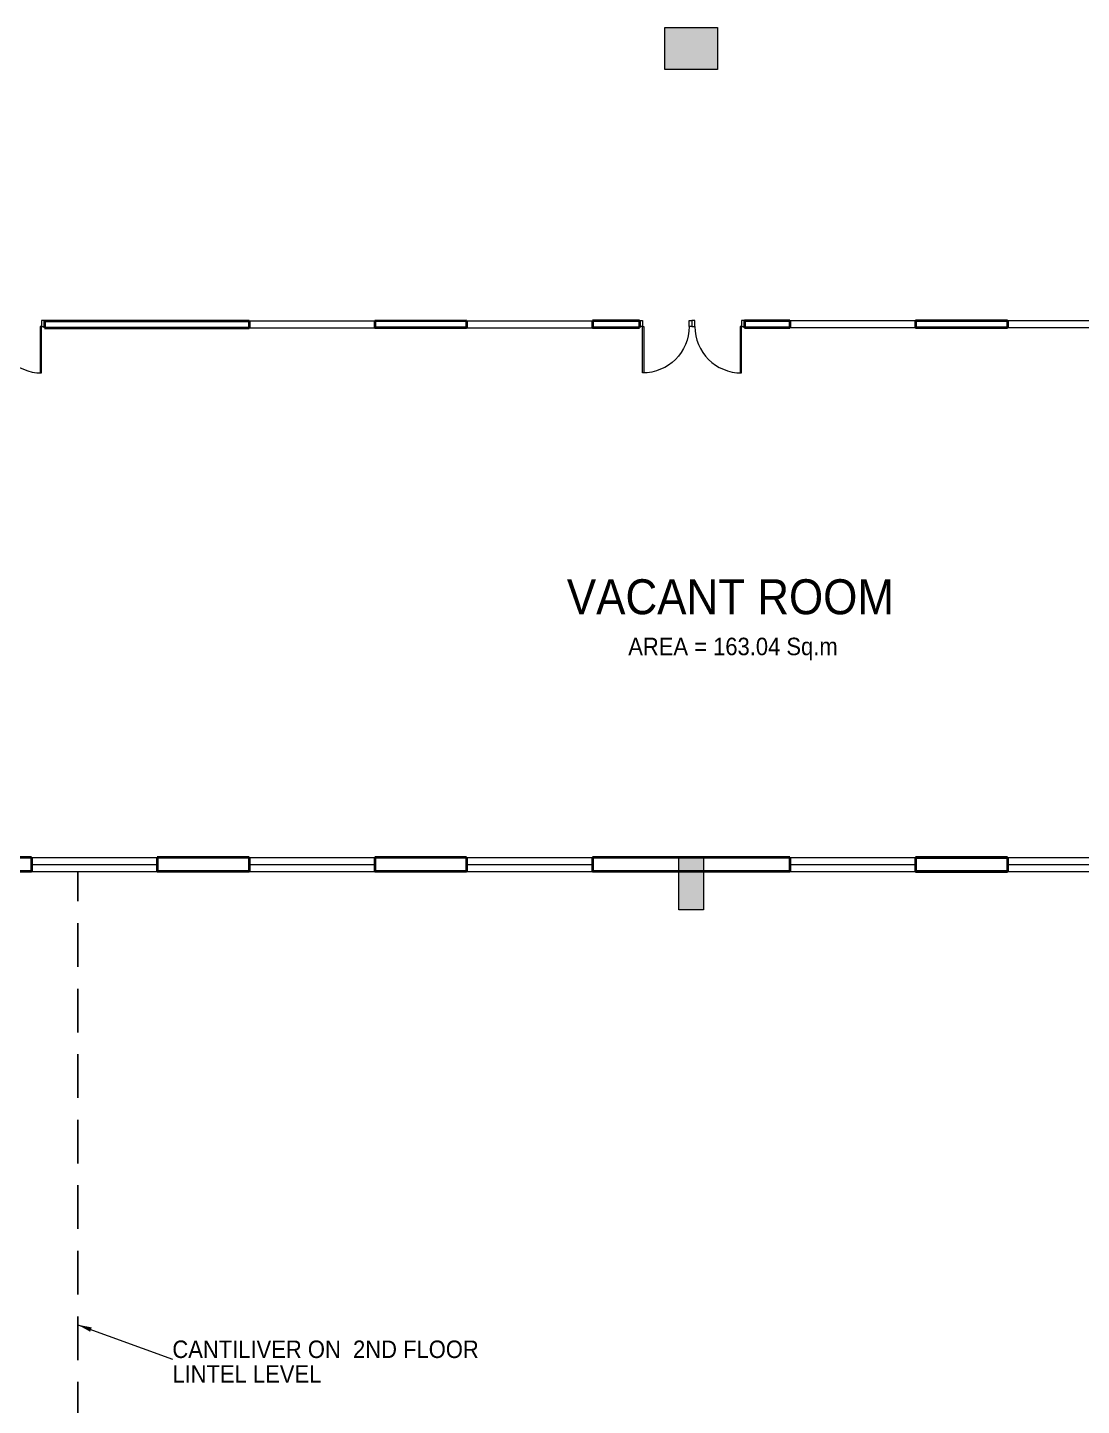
# Model space of a CAD drawing. Header units: inches. Extents: x 150067 to 167379, y -92057 to -49035.
# Drawn here: x 161114 to 162621, y -54696 to -52724 of the extents above; entities that cross this region are included whole.
import ezdxf

# ---------------------------------------------------------------- set-up
doc = ezdxf.new("R2010")
doc.units = ezdxf.units.IN
doc.header["$LTSCALE"] = 0.1
doc.header["$MEASUREMENT"] = 0
doc.linetypes.add('HIDDEN', pattern=[0.375, 0.25, -0.125])
for name, color, linetype, lineweight in [('COR HA', 40, 'Continuous', 18), ('DOOR', 10, 'Continuous', 15), ('Layer4', 10, 'Continuous', 25), ('thin ha', 253, 'Continuous', 5), ('wall', 6, 'Continuous', 40), ('win', 102, 'Continuous', 20)]:
    doc.layers.add(name, color=color, linetype=linetype, lineweight=lineweight)
doc.layers.add('TEXT', color=7, linetype='Continuous')
doc.styles.add('1MM', font='arial.ttf', dxfattribs={"height": 1000})
doc.styles.add('DUTCH', font='arial.ttf')
doc.dimstyles.new('KRI', dxfattribs={"dimtxt": 23, "dimasz": 20, "dimexe": 7, "dimexo": 0, "dimgap": 9, "dimtad": 1, "dimdec": 1, "dimzin": 1, "dimdsep": 46, "dimtxsty": '1MM', "dimblk": 'ARCHTICK', "dimcen": 0.5, "dimclrd": 252, "dimclre": 252, "dimclrt": 7, "dimaunit": 1, "dimadec": 8, "dimazin": 0, "dimtfac": 1, "dimtdec": 1, "dimtmove": 0, "dimatfit": 3, "dimfxl": 1, "dimlwd": 13, "dimlwe": 13, "dimarcsym": 0})

# ---------------------------------------------------------------- blocks, each defined once
blk = doc.blocks.new('_ArchTick')
at = {"layer": 'wall', "color": 0, "const_width": 0.15}
blk.add_lwpolyline([(-0.5, -0.5), (0.5, 0.5)], dxfattribs=at)
blk = doc.blocks.new('yttu')
at = {"layer": 'thin ha', "linetype": 'Continuous', "lineweight": 20, "ltscale": 0.1}
blk.add_hatch(color=2, dxfattribs=at).paths.add_polyline_path([(-6879.58, -1156.369), (-6878.83, -1156.369), (-6878.83, -1156.969), (-6879.58, -1156.969)])
at = {"layer": 'thin ha', "color": 2, "linetype": 'Continuous', "lineweight": 20, "ltscale": 0.1}
blk.add_lwpolyline([(-6879.58, -1156.369), (-6878.83, -1156.369), (-6878.83, -1156.969), (-6879.58, -1156.969)], close=True, dxfattribs=at)
blk = doc.blocks.new('A$C764D24B9')
at = {"layer": 'DOOR'}
for points in [[(0.056, 0.111), (0.083, 0.111), (0.083, 1), (0.056, 1)], [(0, 0), (0.056, 0), (0.056, 0.111), (0, 0.111)], [(0.944, 0), (1, 0), (1, 0.111), (0.944, 0.111)]]:
    blk.add_lwpolyline(points, close=True, dxfattribs=at)
blk.add_arc((0.056, 0.111), 0.889, 0, 90, dxfattribs=at)

msp = doc.modelspace()

# ---------------------------------------------------------------- hatches: boundary and pattern name
at = {"layer": 'thin ha', "linetype": 'Continuous', "lineweight": 20, "ltscale": 0.1}
msp.add_hatch(color=2, dxfattribs=at).paths.add_polyline_path([(162045.48, -53911.39), (162080.48, -53911.39), (162080.48, -53986.39), (162045.48, -53986.39)])

# ---------------------------------------------------------------- linework, layer by layer
at = {"layer": 'Layer4', "color": 1, "linetype": 'HIDDEN', "ltscale": 2500}
msp.add_line((161185.4, -55099.39, 23680.86), (161185.4, -53931.89, 23680.86), dxfattribs=at)
at = {"layer": 'thin ha', "color": 2, "linetype": 'Continuous', "lineweight": 20, "ltscale": 0.1, "elevation": 23680.86}
msp.add_lwpolyline([(162045.48, -53911.39), (162080.48, -53911.39), (162080.48, -53986.39), (162045.48, -53986.39)], close=True, dxfattribs=at)
at = {"layer": 'wall', "linetype": 'Continuous', "ltscale": 0.1}
for p, q in [((161137.98, -53143.56, 23680.86), (161137.98, -53153.84, 23680.86)), ((161137.98, -53143.84, 23680.86), (161430.48, -53143.76, 23680.86)), ((161137.98, -53153.84, 23680.86), (161430.48, -53153.76, 23680.86)), ((161430.48, -53143.76, 23680.86), (161430.48, -53153.76, 23680.86)), ((161610.48, -53143.71, 23680.86), (161741.73, -53143.67, 23680.86)), ((161610.48, -53143.71, 23680.86), (161610.48, -53153.71, 23680.86)), ((161610.48, -53153.71, 23680.86), (161741.73, -53153.67, 23680.86)), ((161741.73, -53143.67, 23680.86), (161741.73, -53153.67, 23680.86)), ((161921.73, -53143.62, 23680.86), (161989.16, -53143.6, 23680.86)), ((161921.73, -53143.62, 23680.86), (161921.73, -53153.62, 23680.86)), ((161921.73, -53153.62, 23680.86), (161989.16, -53153.6, 23680.86)), ((161989.16, -53143.6, 23680.86), (161989.16, -53153.6, 23680.86)), ((162139.16, -53143.56, 23680.86), (162204.13, -53143.56, 23680.86)), ((162139.16, -53143.56, 23680.86), (162139.16, -53153.84, 23680.86)), ((162139.16, -53153.56, 23680.86), (162204.13, -53153.56, 23680.86)), ((162204.13, -53143.56, 23670.98), (162204.13, -53153.56, 23670.98)), ((162384.13, -53143.56, 23680.86), (162515.38, -53143.56, 23680.86)), ((162384.13, -53143.56, 23670.98), (162384.13, -53153.56, 23670.98)), ((162384.13, -53153.56, 23680.86), (162515.38, -53153.56, 23680.86)), ((162515.38, -53143.56, 23670.98), (162515.38, -53153.56, 23670.98)), ((161119.23, -53911.89, 23680.86), (160967.98, -53911.89, 23680.86)), ((161119.23, -53911.89, 23680.86), (161119.23, -53931.89, 23680.86)), ((161430.48, -53911.89, 23680.86), (161299.23, -53911.89, 23680.86)), ((161299.23, -53911.89, 23680.86), (161299.23, -53931.89, 23680.86)), ((161430.48, -53911.89, 23680.86), (161430.48, -53931.89, 23680.86)), ((161741.73, -53911.89, 23680.86), (161610.48, -53911.89, 23680.86)), ((161741.73, -53911.89, 23680.86), (161610.48, -53911.89, 23680.86)), ((161610.48, -53911.89, 23680.86), (161610.48, -53931.89, 23680.86)), ((161741.73, -53911.89, 23680.86), (161741.73, -53931.89, 23680.86)), ((162204.13, -53911.89, 23670.98), (161921.73, -53911.89, 23680.86)), ((161921.73, -53911.89, 23680.86), (161921.73, -53931.89, 23680.86)), ((162204.13, -53911.89, 23670.98), (162204.13, -53931.89, 23670.98)), ((162515.38, -53911.89, 23680.86), (162384.13, -53911.89, 23680.86)), ((162515.38, -53911.89, 23680.86), (162384.13, -53911.89, 23680.86)), ((162515.38, -53911.89, 23680.86), (162384.13, -53911.89, 23680.86)), ((162515.38, -53911.89, 23680.86), (162384.13, -53911.89, 23680.86)), ((162515.38, -53911.89, 23680.86), (162384.13, -53911.89, 23680.86)), ((162515.38, -53911.89, 23680.86), (162384.13, -53911.89, 23680.86)), ((162515.38, -53911.89, 23680.86), (162384.13, -53911.89, 23680.86)), ((162515.38, -53911.89, 23680.86), (162384.13, -53911.89, 23680.86)), ((162384.13, -53911.89, 23670.98), (162515.38, -53911.89, 23670.98)), ((162384.13, -53911.89, 23670.98), (162515.38, -53911.89, 23670.98)), ((162384.13, -53911.89, 23670.98), (162384.13, -53931.89, 23670.98)), ((162384.13, -53911.89, 23670.98), (162515.38, -53911.89, 23670.98)), ((162515.38, -53911.89, 23670.98), (162407.88, -53911.89, 23670.98)), ((162407.88, -53911.89, 23670.98), (162515.38, -53911.89, 23670.98)), ((162515.38, -53911.89, 23670.98), (162515.38, -53931.89, 23670.98)), ((161119.23, -53931.89, 23680.86), (160995.48, -53931.89, 23680.86)), ((161430.48, -53931.89, 23680.86), (161299.23, -53931.89, 23680.86)), ((161741.73, -53931.89, 23680.86), (161610.48, -53931.89, 23680.86)), ((162204.13, -53931.89, 23670.98), (161921.73, -53931.89, 23680.86)), ((162515.38, -53931.89, 23676.34), (162384.13, -53931.89, 23677.67)), ((162515.38, -53931.89, 23676.34), (162384.13, -53931.89, 23677.67)), ((162515.38, -53931.89, 23676.34), (162384.13, -53931.89, 23677.67)), ((162384.13, -53931.89, 23670.98), (162515.38, -53931.89, 23670.98)), ((162384.13, -53931.89, 23670.98), (162515.38, -53931.89, 23670.98)), ((162384.13, -53931.89, 23670.98), (162515.38, -53931.89, 23670.98)), ((162515.38, -53931.89, 23670.98), (162407.88, -53931.89, 23670.98)), ((162515.38, -53931.89, 23670.98), (162407.88, -53931.89, 23670.98)), ((162515.38, -53931.89, 23670.98), (162407.88, -53931.89, 23670.98)), ((162515.38, -53931.89, 23670.98), (162407.88, -53931.89, 23670.98)), ((162515.38, -53931.89, 23670.98), (162407.88, -53931.89, 23670.98))]:
    msp.add_line(p, q, dxfattribs=at)
for points, elevation in [([(162204.13, -53143.56), (162204.13, -53153.56)], 23670.98), ([(162384.13, -53143.56), (162384.13, -53153.56)], 23670.98), ([(161119.23, -53911.89), (161119.23, -53931.89)], 23680.86), ([(161299.23, -53911.89), (161299.23, -53931.89)], 23680.86), ([(161430.48, -53911.89), (161430.48, -53931.89)], 23680.86), ([(161610.48, -53911.89), (161610.48, -53931.89)], 23680.86), ([(161741.73, -53911.89), (161741.73, -53931.89)], 23680.86), ([(161921.73, -53911.89), (161921.73, -53931.89)], 23680.86), ([(162204.13, -53911.89), (162204.13, -53931.89)], 23670.98), ([(162384.13, -53911.89), (162515.38, -53911.89)], 23670.98), ([(162384.13, -53911.89), (162384.13, -53931.89)], 23670.98), ([(162407.88, -53911.89), (162515.38, -53911.89)], 23670.98), ([(162384.13, -53931.89), (162515.38, -53931.89)], 23670.98), ([(162407.88, -53931.89), (162515.38, -53931.89)], 23670.98)]:
    msp.add_lwpolyline(points, dxfattribs=dict(at, elevation=elevation))
at = {"layer": 'win'}
for p, q in [((161430.48, -53143.76, 23680.86), (161610.48, -53143.76, 23680.86)), ((161430.48, -53153.76, 23680.86), (161610.48, -53153.76, 23680.86)), ((161741.73, -53143.76, 23680.86), (161921.73, -53143.76, 23680.86)), ((161741.73, -53153.76, 23680.86), (161921.73, -53153.76, 23680.86)), ((162204.13, -53143.56, 23670.98), (162384.13, -53143.56, 23670.98)), ((162204.13, -53153.56, 23670.98), (162384.13, -53153.56, 23670.98)), ((162515.38, -53143.56, 23670.98), (162695.38, -53143.56, 23670.98)), ((162515.38, -53153.56, 23670.98), (162695.38, -53153.56, 23670.98)), ((161119.23, -53911.89, 23680.86), (161299.23, -53911.89, 23680.86)), ((161119.23, -53921.89, 23680.86), (161299.23, -53921.89, 23680.86)), ((161430.48, -53911.89, 23680.86), (161610.48, -53911.89, 23680.86)), ((161430.48, -53921.89, 23680.86), (161610.48, -53921.89, 23680.86)), ((161741.73, -53911.89, 23680.86), (161921.73, -53911.89, 23680.86)), ((161741.73, -53921.89, 23680.86), (161921.73, -53921.89, 23680.86)), ((162204.13, -53911.89, 23670.98), (162384.13, -53911.89, 23670.98)), ((162204.13, -53921.89, 23670.98), (162384.13, -53921.89, 23670.98)), ((162515.38, -53911.89, 23670.98), (162695.38, -53911.89, 23670.98)), ((162515.38, -53921.89, 23670.98), (162695.38, -53921.89, 23670.98)), ((161119.23, -53931.89, 23680.86), (161299.23, -53931.89, 23680.86)), ((161430.48, -53931.89, 23680.86), (161610.48, -53931.89, 23680.86)), ((161741.73, -53931.89, 23680.86), (161921.73, -53931.89, 23680.86)), ((162204.13, -53931.89, 23670.98), (162384.13, -53931.89, 23670.98)), ((162515.38, -53931.89, 23670.98), (162695.38, -53931.89, 23670.98))]:
    msp.add_line(p, q, dxfattribs=at)

# ---------------------------------------------------------------- block references
at = {"layer": 'thin ha', "color": 2, "linetype": 'Continuous', "lineweight": 20, "xscale": 100, "yscale": 100, "zscale": 100}
msp.add_blockref('yttu', (849983.45, 62912.52, 23680.86), dxfattribs=at)
at = {"layer": 'wall', "linetype": 'Continuous', "ltscale": 0.1, "extrusion": (0, 0, -1), "xscale": -75.00000000116415, "yscale": 75.0000000010914, "zscale": -75.00000000116415, "rotation": 180}
for p in [(-161137.98, -53143.56, -23680.86), (-162139.16, -53143.56, -23680.86)]:
    msp.add_blockref('A$C764D24B9', p, dxfattribs=at)
at = {"layer": 'wall', "linetype": 'Continuous', "ltscale": 0.1, "xscale": -75.00000000116415, "yscale": 75.0000000010914, "zscale": 75.00000000109135, "rotation": 180}
msp.add_blockref('A$C764D24B9', (161989.16, -53143.56, 23680.86), dxfattribs=at)

# ---------------------------------------------------------------- texts
at = {"layer": 'TEXT', "style": 'DUTCH', "width": 0.9}
for s, height, p in [('VACANT ROOM', 50, (161885.14, -53563.69, 23680.86)), ('AREA = 163.04 Sq.m', 25, (161972.95, -53622.26, 23680.86)), ('CANTILIVER ON  2ND FLOOR', 25, (161320.78, -54627.69, 23680.86)), ('LINTEL LEVEL', 25, (161320.78, -54663.03, 23680.86))]:
    msp.add_text(s, height=height, dxfattribs=at).set_placement(p)

# ---------------------------------------------------------------- leaders
at = {"layer": 'COR HA', "linetype": 'Continuous', "lineweight": 25, "ltscale": 0.1}
msp.add_leader([(161185.48, -54580.2, 23680.86), (161320.78, -54629.31, 23680.86)], dimstyle='KRI', dxfattribs=at)

doc.saveas('drawing.dxf')
